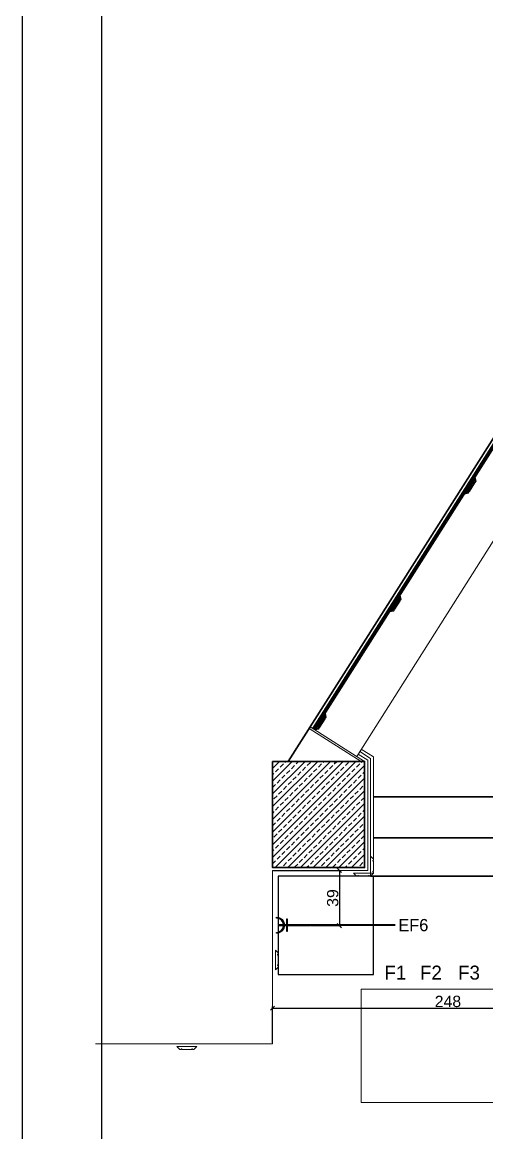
# Model space of a CAD drawing. Header units: centimetres. Extents: x 10243 to 22741, y 2279 to 4414.
# Drawn here: x 16682 to 17010, y 3226 to 4011 of the extents above; entities that cross this region are included whole.
import ezdxf
from ezdxf.enums import TextEntityAlignment as Align

# ---------------------------------------------------------------- set-up
doc = ezdxf.new("R2010")
doc.units = ezdxf.units.CM
doc.header["$MEASUREMENT"] = 0
doc.set_wipeout_variables(frame=1)
for name, color, linetype in [('Auto-Gor_3', 8, 'Continuous'), ('Auto-not - ölçü', 183, 'Continuous'), ('Auto-Tarama', 251, 'Continuous'), ('ELEKTRİK', 10, 'Continuous'), ('MUTFAKEKİPMAN', 1, 'Continuous'), ('xxx_Auto_Kaplama_Cam Tarama', 7, 'Continuous')]:
    doc.layers.add(name, color=color, linetype=linetype)
for name, color, linetype, lineweight in [('ELK', 1, 'Continuous', 35), ('wipeout', 254, 'Continuous', 9), ('xxx_Auto_Betonarme', 6, 'Continuous', 30), ('xxx_Auto_Betonarme_Tarama', 222, 'Continuous', 30), ('xxx_Auto_Duvar_Alcipan', 51, 'Continuous', 20), ('xxx_Auto_Duvar_Duvar Plan Kesit', 7, 'Continuous', 30), ('xxx_Auto_Kaplama_Ahşap', 34, 'Continuous', 13), ('xxx_Auto_Kaplama_Ahşap Tarama', 16, 'Continuous', 5), ('xxx_Auto_Kaplama_Cam', 190, 'Continuous', 13), ('xxx_Auto_Kaplama_Mermer', 33, 'Continuous', 13), ('xxx_Auto_Merdiven_Merdiven', 163, 'Continuous', 15), ('xxx_Auto_Olcu_Ic', 33, 'Continuous', 15), ('xxx_Auto_Tefris_Silik', 252, 'Continuous', 13)]:
    doc.layers.add(name, color=color, linetype=linetype, lineweight=lineweight)
doc.layers.add('xxx_Auto_Tefris_Tefris', color=7, linetype='Continuous', lineweight=15, true_color=0x666666)
doc.styles.get("Standard").update_dxf_attribs({"font": 'arial.ttf'})
doc.styles.add('TAKSİM', font='GOTHIC.TTF', dxfattribs={"height": 20})
doc.dimstyles.new('OLCU50', dxfattribs={"dimtxt": 8, "dimasz": 3, "dimexe": 1.25, "dimexo": 0.625, "dimtad": 1, "dimdec": 0, "dimtxsty": 'Standard', "dimblk": 'OBLIQUE', "dimcen": 2.5, "dimclrd": 256, "dimclre": 251, "dimclrt": 25, "dimadec": 0, "dimazin": 0, "dimtfac": 1, "dimtdec": 0, "dimtmove": 0, "dimatfit": 3, "dimldrblk": 'OBLIQUE', "dimfxl": 1, "dimarcsym": 0})

# ---------------------------------------------------------------- blocks, each defined once
blk = doc.blocks.new('çıta')
at = {"layer": 'xxx_Auto_Kaplama_Ahşap'}
blk.add_lwpolyline([(2452.114248483109, 1964.117174219278), (2466.114236606909, 1964.117174219278), (2464.114170064704, 1962.117181075111), (2463.11417349262, 1962.117181075111), (2463.114173492619, 1962.617179361153), (2462.614248604617, 1962.617179361153), (2462.614248604616, 1962.117181075111), (2455.614272600031, 1962.117181075111), (2455.614272600031, 1962.617179361153), (2455.114302853894, 1962.617225208438), (2455.114302853894, 1962.117181075111), (2454.11430628181, 1962.117181075111), (2452.114248483109, 1964.117174219278)], dxfattribs=at)
blk = doc.blocks.new('abos')
blk.add_wipeout([(-51.26467167045599, 6.589366725820554), (-0.26467163642066316, 6.589366725820554), (-0.2646716364206563, -93.41063327417942), (-51.26467167085502, -93.410633273991)]).dxf.layer = 'xxx_Auto_Kaplama_Cam'
at = {"layer": 'xxx_Auto_Kaplama_Cam Tarama'}
h = blk.add_hatch(dxfattribs=at)
h.set_pattern_fill('AR-RROOF', color=256, scale=10, angle=135)
h.set_pattern_definition([(135, (0, 0), (-22.62741699796952, 8.485281374238571), [150, -20, 50, -10]), (135, (-12.94005409571382, 5.868986283848345), (-2.333452377915608, -16.47558800164656), [30, -3.3, 60, -7.5]), (135, (-9.545941546018392, -2.474873734152916), (-41.50716805565034, 32.03193718775061), [80, -14, 40, -10])])
h.paths.add_polyline_path([(-51.26467167044757, 6.589366725820582), (-51.26467167085502, -93.41063327417942), (-0.2646716368471971, -93.41063327417942), (-0.2646716364251915, 6.589366725820582)])
at = {"layer": 'xxx_Auto_Tefris_Silik'}
h = blk.add_hatch(dxfattribs=at)
h.set_pattern_fill('LINE', color=256, angle=180, style=0)
h.set_pattern_definition([(180, (-56153.27475416621, 10674.21373826105), (-3.888253587292846e-16, -3.175), [])])
h.paths.add_polyline_path([(-2.264671636439743, 4.589366725820582), (-2.264671636832645, -91.41063327417942), (-7.264671636439743, -91.41063327417942), (-7.264671636439743, 4.589366725820582)])
at = {"layer": 'Auto-Gor_3'}
for p, q in [((-27.51467165349459, 0.5893667258205824, 1.099632702482266e-05), (-25.51467165349459, 0.5893667258205824, 1.099632702482266e-05)), ((-27.51467165349459, -1.410633274179418, 1.099632702482266e-05), (-25.51467165349459, -1.410633274179418, 1.099632702482266e-05)), ((-27.51467165349459, -85.41063327336451, 1.099632702482266e-05), (-25.51467165349459, -85.41063327336451, 1.099632702482266e-05)), ((-27.51467165349459, -87.41063327336451, 1.099632702482266e-05), (-25.51467165349459, -87.41063327336451, 1.099632702482266e-05))]:
    blk.add_line(p, q, dxfattribs=at)
at = {"layer": 'Auto-Tarama'}
for p, q in [((-51.26467167057854, -25.24396660710045), (-2.264671636556159, -25.24396660710045)), ((-51.26467167057854, -26.24396660710045), (-2.264671636556159, -26.24396660710045)), ((-51.2646716707095, -60.57729994125839), (-2.264671636687126, -60.57729994125839)), ((-51.2646716707095, -61.57729994125839), (-2.264671636687126, -61.57729994125839))]:
    blk.add_line(p, q, dxfattribs=at)
blk.add_lwpolyline([(-51.26467167085502, -91.41063327417942), (-2.264671636832645, -91.41063327417942), (-2.264671636439743, 4.589366725820582), (-51.26467167044757, 4.589366725820582)], dxfattribs=at)
at = {"layer": 'xxx_Auto_Kaplama_Cam'}
for points in [[(-51.26467167044757, 6.589366725820582), (-51.26467167085502, -93.41063327417942), (-0.2646716368471971, -93.41063327417942), (-0.2646716364251915, 6.589366725820582)], [(-51.26467167044757, -92.41063327417942), (-51.26467167044757, 5.589366725820582), (-50.26467167004012, 5.589366725820582), (-50.26467167004012, -92.41063327417942)]]:
    blk.add_lwpolyline(points, close=True, dxfattribs=at)
blk.add_lwpolyline([(-51.26467167085502, -92.41063327417942), (-1.264671636832645, -92.41063327417942), (-1.264671636439743, 5.589366725820582), (-51.26467167044757, 5.589366725820582)], dxfattribs=at)
blk.add_arc((-51.26467167059309, -29.74396660833736), 35.3333333341543, 88.37820477576413, 90, dxfattribs=at)
at = {"layer": 'xxx_Auto_Kaplama_Mermer'}
for p, q in [((-27.51467165349459, 0.5893667258205824, -1.05642251589823e-06), (-27.51467165349459, -87.41063327336451, -1.05642251589823e-06)), ((-25.51467165349459, 0.5893667258205824, -1.05642251589823e-06), (-25.51467165349459, -87.41063327336451, -1.05642251589823e-06)), ((-10.24728009480168, -3.410633274179418, -1.05642251589823e-06), (-10.24728009480168, -83.41063327336451, -1.05642251589823e-06))]:
    blk.add_line(p, q, dxfattribs=at)
at = {"layer": 'xxx_Auto_Kaplama_Mermer', "elevation": 1.099632702482266e-05}
blk.add_lwpolyline([(-43.54088225729356, -3.410633274179418), (-43.54088225729356, -83.41063327336451), (-9.747280094801681, -83.41063327336451), (-9.747280094801681, -3.410633274179418)], close=True, dxfattribs=at)
at = {"layer": 'xxx_Auto_Tefris_Silik'}
blk.add_lwpolyline([(-2.264671636439743, 4.589366725820582), (-2.264671636832645, -91.41063327417942), (-7.264671636439743, -91.41063327417942), (-7.264671636439743, 4.589366725820582)], close=True, dxfattribs=at)
blk = doc.blocks.new('pattisserie')
blk.add_wipeout([(8804.69328150355, 7299.083781991456), (9051.693281504304, 7299.083781991456), (9051.693281504304, 7219.083781991456), (8804.378551828671, 7219.083781991607)]).dxf.layer = 'wipeout'
at = {"layer": 'Auto-not - ölçü', "xscale": -1, "rotation": 270}
blk.add_blockref('abos', (9031.103914777732, 7276.348453661912), dxfattribs=at)
at = {"layer": 'xxx_Auto_Kaplama_Mermer'}
blk.add_lwpolyline([(8804.693281503552, 7299.083781991456), (9051.693281504306, 7299.083781991456), (9051.693281504306, 7219.083781991456), (8804.693281503552, 7219.083781991456)], close=True, dxfattribs=at)
blk = doc.blocks.new('A$C50025146')
at = {"layer": 'ELEKTRİK'}
for points in [[(16.0258407970905, 9.846670621633166), (16.5885051934838, 9.846670621633166), (16.5885051934838, 1.406704675742731), (16.0258407970905, 1.406704675742731)], [(6.940050297998823e-05, 5.345355450490388), (6.940050297998823e-05, 5.908019846885509), (22.50664525620232, 5.908019846885509), (22.50664525620232, 5.345355450490388)]]:
    blk.add_hatch(color=256, dxfattribs=at).paths.add_polyline_path(points)
h = blk.add_hatch(color=256, dxfattribs=at)
edge = h.paths.add_edge_path()
edge.add_line((23.70435837441619, 11.25333161261187), (23.70435837441619, 10.69066721622039))
edge.add_ellipse((23.70435837441619, 5.626687648689767), major_axis=(3.580774291992597, -3.580774291992606), ratio=0.9999999999999413, start_angle=134.9999999999983, end_angle=314.9999999999983)
edge.add_line((23.70435837441619, 0.5627080811555061), (23.70435837441619, 4.368476402305532e-05))
edge.add_ellipse((23.70435837441619, 5.626687648689767), major_axis=(3.978638102213783, 3.978638102213774), ratio=0.9999999999999128, start_angle=45.0000000000025, end_angle=225.0000000000025, ccw=False)
for points, elevation in [([(16.0258407970905, 1.406704675742731), (16.0258407970905, 9.846670621633166), (16.5885051934838, 9.846670621633166), (16.5885051934838, 1.406704675742731)], 4.791194770819646e-08), ([(6.940050297998823e-05, 5.908019846885509), (22.50664525620232, 5.908019846885509), (22.50664525620232, 5.345355450490388), (6.940050297998823e-05, 5.345355450490388)], 4.794507297291503e-08)]:
    blk.add_lwpolyline(points, close=True, dxfattribs=dict(at, elevation=elevation))
at = {"layer": 'ELEKTRİK', "elevation": 4.798666618537076e-08}
blk.add_lwpolyline([(23.70435837441437, 4.368476402305532e-05), (23.70435837441619, 0.5627080811555061, -0.9999999999999944), (23.70435837441619, 10.69066721622039), (23.70435837441619, 11.25333161261187, 0.9999999999999944)], format="xyb", close=True, dxfattribs=at)
blk = doc.blocks.new('_Oblique')
at = {"color": 0, "linetype": 'ByBlock', "lineweight": -2}
blk.add_line((-0.5, -0.5), (0.5, 0.5), dxfattribs=at)
blk = doc.blocks.new('*D89')
at = {"color": 251, "lineweight": -2, "transparency": 16777216}
for p, q in [((16858.65528971912, 3289.799115493398), (16858.65528971912, 3315.610421236604)), ((17106.425225599, 3275.590407741839), (17106.425225599, 3315.610421236604))]:
    blk.add_line(p, q, dxfattribs=at)
at = {"lineweight": -2, "transparency": 16777216}
blk.add_line((16858.65528971912, 3314.360421236604), (17106.425225599, 3314.360421236604), dxfattribs=at)
at = {"layer": 'Defpoints', "color": 0, "transparency": 16777216}
for p in [(17106.425225599, 3314.360421236604), (16858.65528971912, 3289.174115493398), (17106.425225599, 3274.965407741839)]:
    blk.add_point(p, dxfattribs=at)
at = {"lineweight": -2, "transparency": 16777216, "xscale": 3, "yscale": 3, "zscale": 3, "rotation": 180}
blk.add_blockref('_Oblique', (16858.65528971912, 3314.360421236604), dxfattribs=at)
at = {"lineweight": -2, "transparency": 16777216, "xscale": 3, "yscale": 3, "zscale": 3}
blk.add_blockref('_Oblique', (17106.425225599, 3314.360421236604), dxfattribs=at)
at = {"color": 25, "transparency": 16777216, "insert": (16982.54025765906, 3319.070005138377), "char_height": 8, "attachment_point": 5}
blk.add_mtext('248', dxfattribs=at)
blk = doc.blocks.new('*D93')
at = {"color": 251, "lineweight": -2, "transparency": 16777216}
for p, q in [((16859.28028971914, 3411.674115493398), (16907.17474509856, 3411.674115493398)), ((16885.78685871901, 3372.681606579762), (16907.17474509856, 3372.681606579762))]:
    blk.add_line(p, q, dxfattribs=at)
at = {"lineweight": -2, "transparency": 16777216}
blk.add_line((16905.92474509856, 3411.674115493398), (16905.92474509856, 3372.681606579762), dxfattribs=at)
at = {"layer": 'Defpoints', "color": 0, "transparency": 16777216}
for p in [(16858.65528971914, 3411.674115493398), (16885.16185871901, 3372.681606579762), (16905.92474509856, 3372.681606579762)]:
    blk.add_point(p, dxfattribs=at)
at = {"lineweight": -2, "transparency": 16777216, "xscale": 3, "yscale": 3, "zscale": 3}
for p, rotation in [((16905.92474509856, 3411.674115493398), 90), ((16905.92474509856, 3372.681606579762), 270)]:
    blk.add_blockref('_Oblique', p, dxfattribs=dict(at, rotation=rotation))
at = {"color": 25, "transparency": 16777216, "insert": (16901.21243268383, 3392.177861036575), "char_height": 8, "attachment_point": 5, "rotation": 90}
blk.add_mtext('39', dxfattribs=at)

msp = doc.modelspace()

# ---------------------------------------------------------------- hatches: boundary and pattern name
at = {"layer": 'xxx_Auto_Betonarme_Tarama', "lineweight": 30}
h = msp.add_hatch(dxfattribs=at)
h.set_pattern_fill('ANSI33', color=256)
h.set_pattern_definition([(44.99999999999999, (3399.31763717696, 35284.82699375441), (-4.490128060534576, 4.490128060534577), []), (44.99999999999999, (3403.807767176958, 35284.82699375441), (-4.490128060534576, 4.490128060534577), [3.175000000000011, -1.587500000000006])])
h.paths.add_polyline_path([(16858.65528971917, 3488.67411549342), (16923.65528971917, 3488.67411549342), (16923.65528971917, 3413.67411549342), (16858.65528971917, 3413.67411549342)])
at = {"layer": 'xxx_Auto_Kaplama_Ahşap Tarama', "ltscale": 5}
h = msp.add_hatch(dxfattribs=at)
h.set_pattern_fill('ANSI37', color=256, scale=5, angle=327.609091674202)
h.set_pattern_definition([(12.60909167420202, (22996.515443009, -4893.412651343863), (-0.136436310486954, 0.6099263342246402), []), (102.609091674202, (22996.515443009, -4893.412651343863), (-0.6099263342246402, -0.136436310486954), [])])
h.paths.add_polyline_path([(16886.84073018477, 3512.029588746383), (17263.56206745138, 4105.855687514128), (17266.3303301015, 4106.474881352974), (16888.53375629638, 3510.955538511612)])
at = {"layer": 'xxx_Auto_Kaplama_Ahşap Tarama', "linetype": 'Continuous'}
h = msp.add_hatch(dxfattribs=at)
h.set_pattern_fill('ANSI37', color=256, scale=0.2, angle=-32.39090832579797)
h.set_pattern_definition([(12.60909167420202, (16742.50636836897, -15004.52557015894), (-0.1386192914547454, 0.6196851555722344), []), (102.6090916742019, (16742.50636836897, -15004.52557015894), (-0.6196851555722344, -0.1386192914547454), [])])
h.paths.add_polyline_path([(17001.74684789358, 3689.419447948995), (17002.36424313597, 3686.659226379142), (17001.82853655411, 3685.814822176078), (17001.40633445257, 3686.082675467013), (17001.13848990179, 3685.660487142087), (17001.56085796126, 3685.393040668602), (16997.81582825549, 3679.478657469271), (16997.38868704719, 3679.749624686862), (16997.12086505393, 3679.327441476541), (16997.54307589198, 3679.059601956965), (16997.00739685283, 3678.21518028089), (16994.24719542239, 3677.597695007032)])
h = msp.add_hatch(dxfattribs=at)
h.set_pattern_fill('ANSI37', color=256, scale=0.2, angle=-32.39090832579797)
h.set_pattern_definition([(12.60909167420202, (16689.64764527646, -15087.84529429702), (-0.1386192914547454, 0.6196851555722344), []), (102.6090916742019, (16689.64764527646, -15087.84529429702), (-0.6196851555722344, -0.1386192914547454), [])])
h.paths.add_polyline_path([(16948.88812480107, 3606.099723810913), (16949.50552004347, 3603.339502241058), (16948.9698134616, 3602.495098037992), (16948.54761136007, 3602.762951328929), (16948.27976680928, 3602.340763004003), (16948.70213486875, 3602.073316530518), (16944.95710516299, 3596.158933331187), (16944.52996395468, 3596.429900548778), (16944.26214196142, 3596.007717338461), (16944.68435279946, 3595.739877818883), (16944.14867376032, 3594.895456142808), (16941.38847232988, 3594.27797086895)])
h = msp.add_hatch(dxfattribs=at)
h.set_pattern_fill('ANSI37', color=256, scale=0.2, angle=-32.39090832579797)
h.set_pattern_definition([(12.60909167420202, (16636.78874106676, -15171.16503527368), (-0.1386192914547454, 0.6196851555722344), []), (102.6090916742019, (16636.78874106676, -15171.16503527368), (-0.6196851555722344, -0.1386192914547454), [])])
h.paths.add_polyline_path([(16896.02922059137, 3522.779982834251), (16896.64661583377, 3520.019761264394), (16896.11090925191, 3519.17535706133), (16895.68870715037, 3519.443210352268), (16895.42086259959, 3519.021022027343), (16895.84323065906, 3518.753575553855), (16892.09820095329, 3512.839192354523), (16891.67105974499, 3513.110159572115), (16891.40323775173, 3512.687976361794), (16891.82544858977, 3512.420136842219), (16891.28976955063, 3511.575715166143), (16888.52956812019, 3510.958229892288)])

# ---------------------------------------------------------------- linework, layer by layer
at = {"layer": 'ELK', "color": 1}
msp.add_line((16945.34932001692, 3372.962938777987), (16885.161858719, 3372.962938777958), dxfattribs=at)
at = {"layer": 'MUTFAKEKİPMAN'}
msp.add_lwpolyline([(16929.90528971914, 3407.674195744578), (16862.6552828633, 3407.674195744578), (16862.6552828633, 3338.251681811337), (16929.90528971914, 3338.251681811337)], close=True, dxfattribs=at)
at = {"layer": 'xxx_Auto_Betonarme', "lineweight": 30}
msp.add_lwpolyline([(16858.65528971917, 3488.67411549342), (16923.65528971917, 3488.67411549342), (16923.65528971917, 3413.67411549342), (16858.65528971917, 3413.67411549342)], close=True, dxfattribs=at)
at = {"layer": 'xxx_Auto_Duvar_Alcipan'}
for points in [[(16921.32188941691, 3488.674115493403), (16884.48223790279, 3512.045443314052)], [(16923.65528971913, 3488.674115493403), (16885.1518615411, 3513.100954651282)]]:
    msp.add_lwpolyline(points, dxfattribs=at)
at = {"layer": 'xxx_Auto_Duvar_Duvar Plan Kesit', "lineweight": 30}
for points in [[(16869.65528971916, 3488.67411549342), (17456.46102220669, 4413.639083651556)], [(16923.65528971917, 3463.67411549342), (16923.65528971916, 3488.67411549342), (16869.65528971916, 3488.67411549342)]]:
    msp.add_lwpolyline(points, dxfattribs=at)
at = {"layer": 'xxx_Auto_Kaplama_Ahşap'}
for p, q in [((16925.90528971913, 3411.674115493402), (16858.65528971913, 3411.674115493396)), ((16858.65528971913, 3411.674115493396), (16858.65528971912, 3289.174115493398)), ((16858.65528971912, 3289.174115493398), (16733.65528971912, 3289.174115493402))]:
    msp.add_line(p, q, dxfattribs=at)
msp.add_lwpolyline([(16886.84073018477, 3512.029588746383), (17263.56206745138, 4105.855687514128), (17266.3303301015, 4106.474881352974), (16888.53375629638, 3510.955538511612)], close=True, dxfattribs=at)
for points in [[(16886.84073018477, 3512.029588746383), (17210.42150949363, 4022.080764430398)], [(16888.52954699718, 3510.958188833131), (17213.18166217841, 4022.698221417825)], [(16919.1552411249, 3493.897497486333), (16925.90528971914, 3489.615220319815), (16925.90528971913, 3411.674115493402)], [(16920.22662638964, 3495.586323591865), (16927.90528971914, 3490.714926862461), (16927.90528971913, 3409.6741154934)]]:
    msp.add_lwpolyline(points, dxfattribs=at)
at = {"layer": 'xxx_Auto_Kaplama_Ahşap', "linetype": 'Continuous'}
for points, elevation in [([(17001.74684789358, 3689.419447948995), (17002.36424313597, 3686.659226379142), (17001.82853655411, 3685.814822176078), (17001.40633445257, 3686.082675467013), (17001.13848990179, 3685.660487142087), (17001.56085796126, 3685.393040668602), (16997.81582825549, 3679.478657469271), (16997.38868704719, 3679.749624686862), (16997.12086505393, 3679.327441476541), (16997.54307589198, 3679.059601956965), (16997.00739685283, 3678.21518028089), (16994.24719542239, 3677.597695007032)], 4.026813193557725), ([(16948.88812480107, 3606.099723810913), (16949.50552004347, 3603.339502241058), (16948.9698134616, 3602.495098037992), (16948.54761136007, 3602.762951328929), (16948.27976680928, 3602.340763004003), (16948.70213486875, 3602.073316530518), (16944.95710516299, 3596.158933331187), (16944.52996395468, 3596.429900548778), (16944.26214196142, 3596.007717338461), (16944.68435279946, 3595.739877818883), (16944.14867376032, 3594.895456142808), (16941.38847232988, 3594.27797086895)], 3.695770045846264)]:
    msp.add_lwpolyline(points, close=True, dxfattribs=dict(at, elevation=elevation))
msp.add_lwpolyline([(16896.02922059137, 3522.779982834251), (16896.64661583377, 3520.019761264394), (16896.11090925191, 3519.17535706133), (16895.68870715037, 3519.443210352268), (16895.42086259959, 3519.021022027343), (16895.84323065906, 3518.753575553855), (16892.09820095329, 3512.839192354523), (16891.67105974499, 3513.110159572115), (16891.40323775173, 3512.687976361794), (16891.82544858977, 3512.420136842219), (16891.28976955063, 3511.575715166143), (16888.52956812019, 3510.958229892288)], close=True, dxfattribs=at)
at = {"layer": 'xxx_Auto_Kaplama_Ahşap Tarama'}
msp.add_lwpolyline([(16921.29801165438, 3497.275149697395), (16929.90528971914, 3491.814633405104), (16929.90528971913, 3419.673979276297)], dxfattribs=at)
at = {"layer": 'xxx_Auto_Merdiven_Merdiven', "lineweight": 30}
for points in [[(16929.90446173657, 3463.6741154934), (17163.95820134779, 3463.674115493402)], [(16929.90446173657, 3434.6741154934), (17163.95820134779, 3434.6741154934)], [(16927.90543462038, 3407.674195744578), (17163.95820134778, 3407.674195744578)]]:
    msp.add_lwpolyline(points, dxfattribs=at)
at = {"layer": 'xxx_Auto_Olcu_Ic'}
msp.add_lwpolyline([(17175.00753397317, 3600.386591410025), (17206.25063896482, 3580.565696845427), (17392.70443749756, 3874.46744707495), (17248.31192203505, 3966.069587210733), (17053.55763225136, 3659.078349258184), (17032.44311364282, 3672.473330890772), (16918.08385708257, 3492.208673307684)], dxfattribs=at)
at = {"layer": 'xxx_Auto_Tefris_Tefris'}
msp.add_lwpolyline([(16875.99939909524, 3498.674152306586), (17001.95295320052, 3697.211654146918)], dxfattribs=at)

# ---------------------------------------------------------------- block references
at = {"layer": 'ELEKTRİK', "xscale": -1}
msp.add_blockref('A$C50025146', (16885.1619281195, 3367.33625112927, -4.794507297291503e-08), dxfattribs=at)
at = {"layer": 'wipeout'}
msp.add_blockref('pattisserie', (8116.614364462706, -3971.409586246868), dxfattribs=at)
at = {"layer": 'xxx_Auto_Kaplama_Ahşap', "rotation": 89.99999999999994}
for p in [(18892.02247079424, 955.5598092115906), (18824.77246393841, 889.3098729483972)]:
    msp.add_blockref('çıta', p, dxfattribs=at)
at = {"layer": 'xxx_Auto_Kaplama_Ahşap'}
for p in [(14463.79105311222, 1445.556941274125), (14339.04104717411, 1323.056941274122)]:
    msp.add_blockref('çıta', p, dxfattribs=at)

# ---------------------------------------------------------------- texts
at = {"style": 'TAKSİM'}
for s, p in [('F1', (16937.70737540932, 3334.52065257031, -0.0008635203109835583)), ('F2', (16962.77624450683, 3334.52065257031, -0.0008635203109835583)), ('F3', (16989.66837331531, 3334.52065257031, -0.0008635203109835583))]:
    msp.add_text(s, height=9.9, dxfattribs=at).set_placement(p)
at = {"layer": 'ELK', "color": 1, "style": 'TAKSİM'}
msp.add_text('EF6', height=8.64, dxfattribs=at).set_placement((16958.09652858118, 3368.725395580857), align=Align.CENTER)

# ---------------------------------------------------------------- dimensions: what is measured, and where the dimension line sits
dim = msp.add_linear_dim(base=(16905.92474509856, 3372.681606579762), p1=(16858.65528971913, 3411.674115493396), p2=(16885.161858719, 3372.68160657976), angle=90, dimstyle='OLCU50')
dim.commit()
dim.dimension.update_dxf_attribs({"geometry": '*D93', "text_midpoint": (16901.21243268383, 3392.177861036575)})

# ---------------------------------------------------------------- next in the draw order: linework, layer by layer
for points in [[(16681.93401490132, 2278.977417197534), (19451.93401490132, 2278.977417197534), (19451.93401490132, 4237.563275783393), (16681.93401490132, 4237.563275783393)], [(16737.89361086092, 2306.957215177332), (19423.95421692152, 2306.957215177332), (19423.95421692152, 4209.583477803594), (16737.89361086092, 4209.583477803594)]]:
    msp.add_lwpolyline(points, close=True)

# ---------------------------------------------------------------- next in the draw order: dimensions: what is measured, and where the dimension line sits
dim = msp.add_linear_dim(base=(17106.425225599, 3314.360421236604), p1=(16858.65528971912, 3289.174115493398), p2=(17106.425225599, 3274.965407741839), dimstyle='OLCU50')
dim.commit()
dim.dimension.update_dxf_attribs({"geometry": '*D89', "text_midpoint": (16982.54025765906, 3319.070005138377)})

doc.saveas('drawing.dxf')
